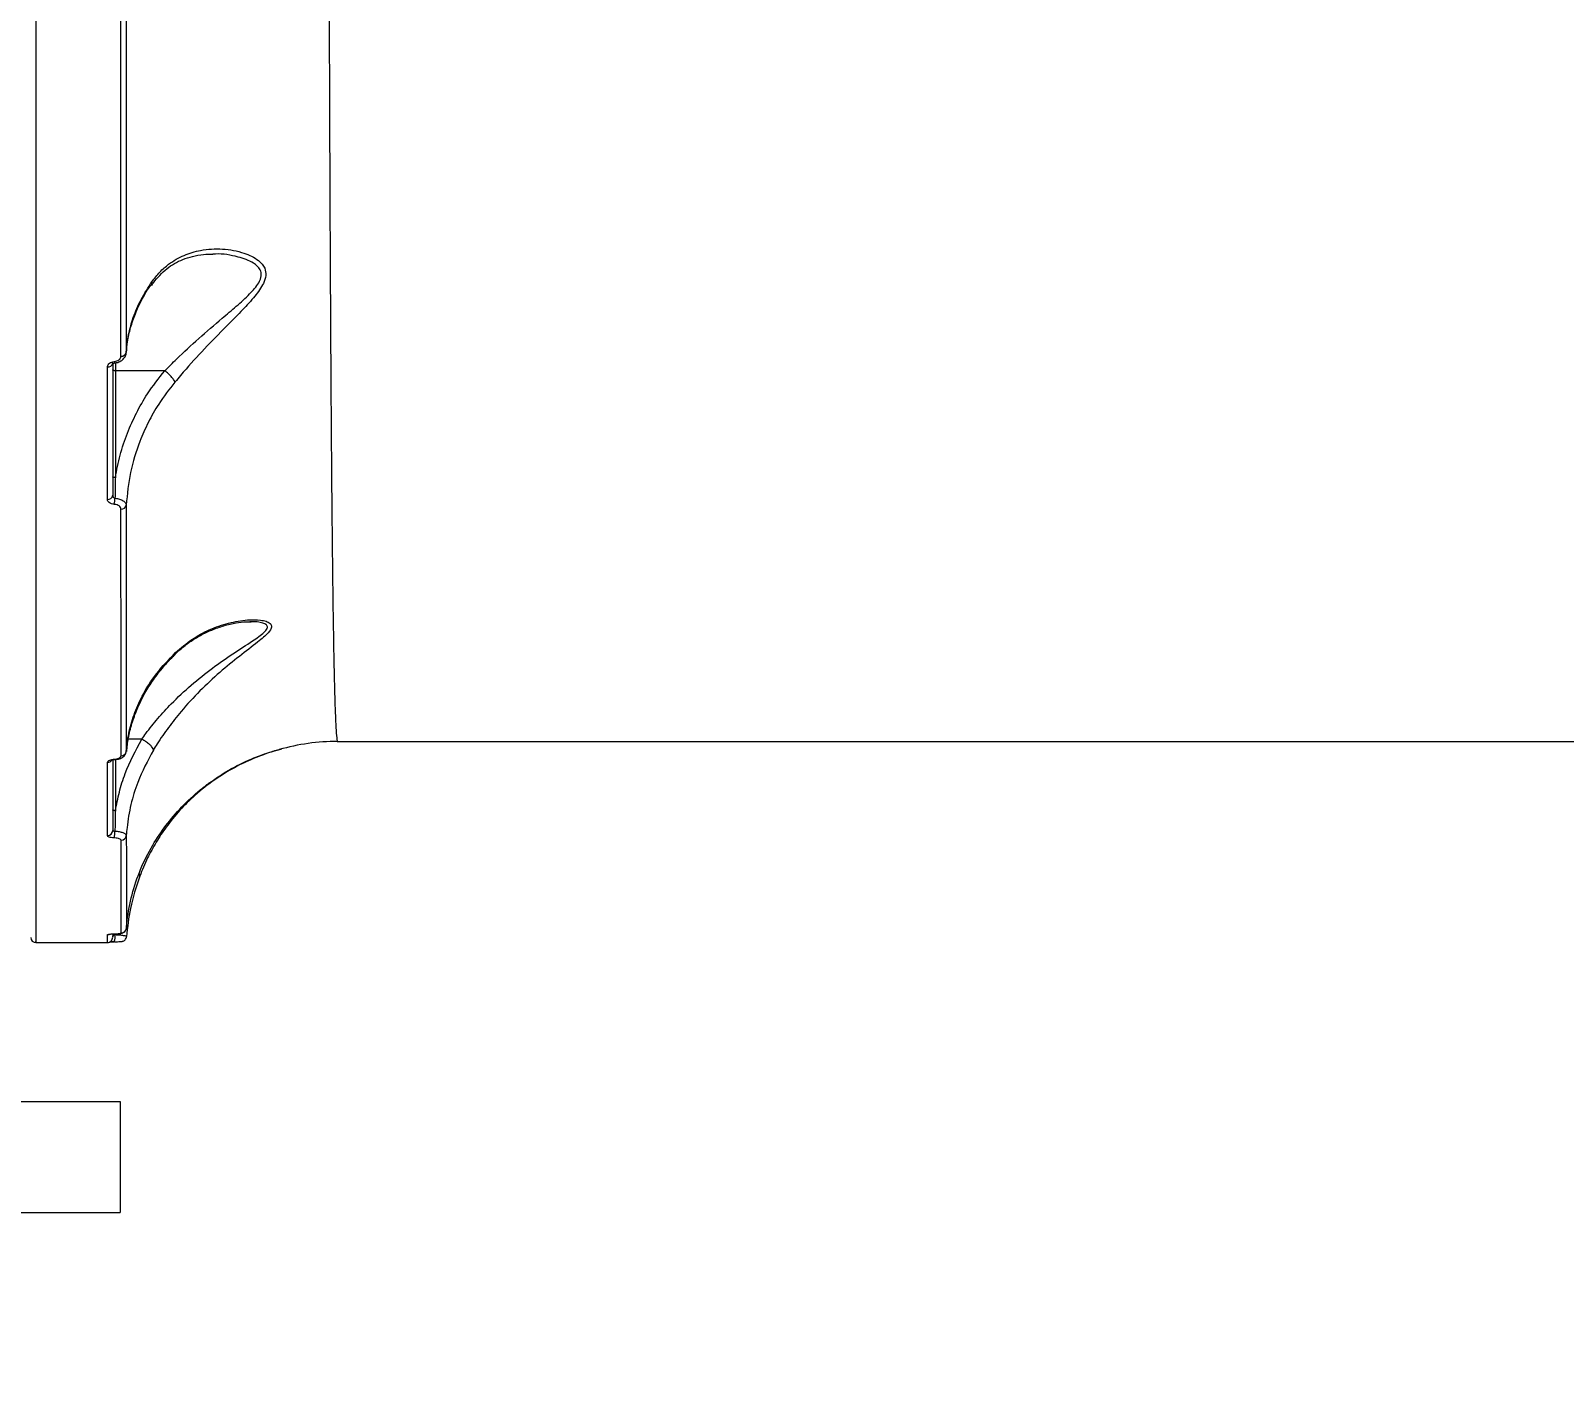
# Model space of a CAD drawing. Header units: millimetres. Extents: x -7735 to 7893, y -6545 to 6034.
# Drawn here: x 2476.8 to 2766.6, y -238.3 to 18.4 of the extents above; entities that cross this region are included whole.
import ezdxf

# ---------------------------------------------------------------- set-up
doc = ezdxf.new("R2010")
doc.units = ezdxf.units.MM
for name, color, linetype in [('DIKOM_ОБЪЕКТ', 7, 'Continuous'), ('DIKOM_РАЗМЕР_ЗОНА', 7, 'Continuous'), ('DIKOM_РАЗМЕР_ОБЪЕКТА', 7, 'Continuous')]:
    doc.layers.add(name, color=color, linetype=linetype)
doc.styles.add('style1', font='arial.ttf', dxfattribs={"width": 0.8})
doc.dimstyles.new('1-50', dxfattribs={"dimtxt": 300, "dimasz": 200, "dimexe": 100, "dimexo": 0, "dimgap": 100, "dimtad": 1, "dimtxsty": 'style1', "dimcen": 200, "dimclrd": 7, "dimclre": 7, "dimclrt": 7, "dimadec": 1, "dimazin": 2, "dimtfac": 1, "dimtmove": 0, "dimatfit": 2, "dimfxl": 0, "dimlwd": 25, "dimlwe": 18, "dimarcsym": 0})

# ---------------------------------------------------------------- blocks, each defined once
blk = doc.blocks.new('*D0')
at = {"layer": 'Defpoints', "color": 0, "transparency": 16777216}
for p in [(5893.22, 882.1), (-4595.74, 266.13), (5893.22, -5840.17)]:
    blk.add_point(p, dxfattribs=at)
at = {"layer": 'DIKOM_РАЗМЕР_ОБЪЕКТА', "color": 7, "lineweight": 18, "transparency": 16777216}
for p, q in [((5893.22, 882.1), (5893.22, -5940.17)), ((-4595.74, 266.13), (-4595.74, -5940.17))]:
    blk.add_line(p, q, dxfattribs=at)
at = {"layer": 'DIKOM_РАЗМЕР_ОБЪЕКТА', "color": 7, "lineweight": 25, "transparency": 16777216}
blk.add_line((-4395.74, -5840.17), (5693.22, -5840.17), dxfattribs=at)
at = {"layer": 'DIKOM_РАЗМЕР_ОБЪЕКТА', "color": 7, "transparency": 16777216}
for points in [[(-4395.74, -5806.84), (-4395.74, -5873.51), (-4595.74, -5840.17)], [(5693.22, -5806.84), (5693.22, -5873.51), (5893.22, -5840.17)]]:
    blk.add_solid(points, dxfattribs=at)
at = {"layer": 'DIKOM_РАЗМЕР_ОБЪЕКТА', "color": 7, "transparency": 16777216, "insert": (648.74, -5587), "char_height": 300, "attachment_point": 5, "style": 'style1'}
blk.add_mtext('10450', dxfattribs=at)
blk = doc.blocks.new('*D3')
at = {"layer": 'Defpoints', "color": 0, "transparency": 16777216}
for p in [(-6112.56, 266.13), (7893.22, 266.13), (7893.22, -6445.11)]:
    blk.add_point(p, dxfattribs=at)
at = {"layer": 'DIKOM_РАЗМЕР_ЗОНА', "color": 7, "lineweight": 18, "transparency": 16777216}
for p, q in [((-6112.56, 266.13), (-6112.56, -6545.11)), ((7893.22, 266.13), (7893.22, -6545.11))]:
    blk.add_line(p, q, dxfattribs=at)
at = {"layer": 'DIKOM_РАЗМЕР_ЗОНА', "color": 7, "lineweight": 25, "transparency": 16777216}
blk.add_line((-5912.56, -6445.11), (7693.22, -6445.11), dxfattribs=at)
at = {"layer": 'DIKOM_РАЗМЕР_ЗОНА', "color": 7, "transparency": 16777216}
for points in [[(-5912.56, -6411.77), (-5912.56, -6478.44), (-6112.56, -6445.11)], [(7693.22, -6411.77), (7693.22, -6478.44), (7893.22, -6445.11)]]:
    blk.add_solid(points, dxfattribs=at)
at = {"layer": 'DIKOM_РАЗМЕР_ЗОНА', "color": 7, "transparency": 16777216, "insert": (890.33, -6191.83), "char_height": 300, "attachment_point": 5, "style": 'style1'}
blk.add_mtext('13950', dxfattribs=at)

msp = doc.modelspace()

# ---------------------------------------------------------------- linework, layer by layer
at = {"layer": 'DIKOM_ОБЪЕКТ', "color": 7, "linetype": 'Continuous', "lineweight": 15}
for p, q in [((2492.81, -44.365), (2492.81, -45.843)), ((2502.142, -45.843), (2492.81, -45.843)), ((2492.81, -45.843), (2492.81, -66.043)), ((2518.451, -93.299), (2518.212, -93.302)), ((2497.807, -115.459), (2495.242, -115.459)), ((2534.814, -115.875), (2832.863, -115.875)), ((2494.952, -117.801), (2495.064, -116.841)), ((2492.81, -119.292), (2492.81, -128.965)), ((2492.741, -152.234), (2492.739, -152.377)), ((2477.81, -153.706), (2477.81, -153.707)), ((2477.811, -153.875), (2491.311, -153.875)), ((2413.794, -183.875), (2493.734, -183.875)), ((2493.734, -183.875), (2493.734, -204.875)), ((2413.794, -204.875), (2493.734, -204.875))]:
    msp.add_line(p, q, dxfattribs=at)
at = {"layer": 'DIKOM_ОБЪЕКТ', "color": 7, "linetype": 'Continuous', "lineweight": 15, "flags": 128}
for points in [[(2492.81, -66.043), (2492.712, -66.04), (2492.619, -66.03), (2492.532, -66.014), (2492.456, -65.992), (2492.394, -65.965), (2492.348, -65.935), (2492.319, -65.902), (2492.31, -65.867)], [(2492.611, -119.227), (2492.634, -119.278), (2492.655, -119.304), (2492.666, -119.308)], [(2492.81, -128.965), (2492.712, -128.962), (2492.619, -128.952), (2492.532, -128.936), (2492.456, -128.914), (2492.394, -128.887), (2492.348, -128.857), (2492.319, -128.824), (2492.31, -128.789)], [(2491.311, -152.386), (2491.506, -152.366), (2491.64, -152.33)]]:
    msp.add_lwpolyline(points, dxfattribs=at)
at = {"layer": 'DIKOM_ОБЪЕКТ', "color": 7, "linetype": 'Continuous', "lineweight": 15}
for centre, radius, start, end in [((2493.97, -42.185), 0.913, 263.79322, 346.82652), ((2491.425, -44.23), 0.898, 263.22516, 350.36008), ((2492.989, -44.103), 0.397, 181.16142, 221.5831), ((2491.401, -69.253), 0.915, 264.79285, 353.04808), ((2486.353, -69.778), 6.388, 348.21724, 358.55422), ((2493.948, -71.051), 0.929, 265.43862, 349.89188), ((2534.81, -155.875), 40, 89.99595, 106.01084), ((2493.915, -117.646), 0.966, 268.1837, 353.92912), ((2491.323, -118.825), 1.024, 269.61214, 323.34832), ((2491.334, -132.686), 0.976, 268.88273, 358.57021), ((2488.541, -133.021), 4.202, 344.983, 2.7883), ((2493.906, -133.573), 0.981, 269.11131, 355.02292), ((2477.81, -152.875), 1, 181.70255, 271.31194), ((2491.31, -152.875), 1, 269.98309, 0.00042), ((2490.379, -152.804), 2.397, 337.60247, 10.25322), ((2493.909, -151.069), 0.998, 269.98694, 355.932)]:
    msp.add_arc(centre, radius, start, end, dxfattribs=at)
for points, knots in [([(2477.811, 265.123), (2477.811, 260.545), (2477.811, 248.21), (2477.811, 228.143), (2477.811, 205.019), (2477.811, 181.86), (2477.811, 158.747), (2477.811, 135.763), (2477.811, 113.413), (2477.811, 91.761), (2477.811, 70.85), (2477.811, 50.34), (2477.811, 30.321), (2477.81, 10.877), (2477.81, -7.564), (2477.81, -24.963), (2477.81, -41.304), (2477.81, -56.853), (2477.81, -71.52), (2477.81, -85.231), (2477.81, -97.539), (2477.81, -108.476), (2477.81, -118.107), (2477.81, -126.722), (2477.81, -134.25), (2477.81, -140.644), (2477.81, -145.831), (2477.81, -149.79), (2477.81, -152.427), (2477.81, -153.792), (2477.81, -153.729), (2477.81, -153.706)], [0, 0, 0, 0, 0.020855, 0.0561866, 0.0915454, 0.126877, 0.1632349, 0.1996223, 0.2359802, 0.2713118, 0.3066706, 0.3420022, 0.3783601, 0.4147475, 0.4511053, 0.4864369, 0.5217958, 0.5571274, 0.5934853, 0.6298727, 0.6662305, 0.70029, 0.7343739, 0.7684332, 0.8034087, 0.8384106, 0.873386, 0.9087177, 0.9440766, 0.9794082, 1, 1, 1, 1]), ([(2532.912, 204.571), (2532.916, 197.631), (2532.924, 183.746), (2532.942, 163.225), (2532.963, 142.809), (2532.989, 122.595), (2533.019, 102.653), (2533.053, 83.424), (2533.092, 64.957), (2533.135, 47.283), (2533.183, 30.115), (2533.236, 13.535), (2533.295, -2.383), (2533.358, -17.294), (2533.427, -31.17), (2533.501, -44.005), (2533.581, -56.006), (2533.669, -67.094), (2533.764, -77.209), (2533.865, -86.132), (2533.972, -93.861), (2534.086, -100.417), (2534.209, -105.905), (2534.341, -110.25), (2534.483, -113.45), (2534.634, -115.28), (2534.744, -116.028), (2534.805, -115.838), (2534.811, -115.82)], [0, 0, 0, 0, 0.0392484, 0.0785269, 0.1177753, 0.1581646, 0.1985868, 0.238976, 0.2782266, 0.3175076, 0.3567581, 0.3971477, 0.4375702, 0.4779599, 0.517239, 0.5565485, 0.5958276, 0.6362445, 0.6766944, 0.7171115, 0.7564552, 0.7958291, 0.8351731, 0.8756542, 0.9161683, 0.9566498, 0.9960918, 1, 1, 1, 1]), ([(2493.871, -43.093), (2493.87, -38.024), (2493.87, -27.885), (2493.868, -11.561), (2493.867, 5.496), (2493.866, 17.534), (2493.866, 23.553)], [0, 0, 0, 0, 0.2485952, 0.4971888, 0.748595, 1, 1, 1, 1]), ([(2494.853, 24.104), (2494.853, 18.165), (2494.854, 6.286), (2494.855, -10.681), (2494.857, -27.045), (2494.858, -37.277), (2494.859, -42.393)], [0, 0, 0, 0, 0.2485942, 0.4971893, 0.7485948, 1, 1, 1, 1]), ([(2499.72, -29.026), (2500.208, -28.397), (2501.185, -27.139), (2503.195, -25.392), (2505.765, -23.92), (2509.191, -22.913), (2513.078, -22.686), (2516.342, -23.295), (2518.576, -24.189), (2520.018, -25.067), (2521.092, -26.262), (2521.345, -27.82), (2520.76, -29.641), (2519.172, -31.836), (2516.87, -34.351), (2513.798, -37.432), (2510.172, -41.136), (2506.708, -44.862), (2504.769, -47.154), (2504.078, -47.972)], [0, 0, 0, 0, 0.0447733, 0.0895817, 0.1609583, 0.2324482, 0.3238552, 0.4152096, 0.4505997, 0.4859297, 0.5329393, 0.5664214, 0.599801, 0.653091, 0.7108106, 0.7686701, 0.8592866, 0.9497925, 1, 1, 1, 1]), ([(2499.695, -29.708), (2499.793, -29.558), (2500.261, -28.843), (2501.207, -27.776), (2502.537, -26.525), (2503.981, -25.529), (2505.6, -24.766), (2507.45, -24.184), (2509.335, -23.837), (2510.624, -23.823), (2511.202, -23.817)], [0, 0, 0, 0, 0.0333954, 0.1586678, 0.2882484, 0.4209223, 0.5574309, 0.7044372, 0.8673933, 1, 1, 1, 1]), ([(2502.167, -45.85), (2502.169, -45.848), (2502.892, -45.114), (2504.952, -43.036), (2508.591, -39.693), (2512.437, -36.408), (2515.694, -33.651), (2517.771, -31.791), (2519.157, -30.301), (2520.004, -29.157), (2520.506, -27.902), (2520.223, -26.528), (2519.063, -25.526), (2517.542, -24.804), (2515.175, -24.101), (2512.99, -23.684), (2511.38, -23.825), (2511.207, -23.84)], [0, 0, 0, 0, 0.00023948, 0.07507456, 0.20935375, 0.34734539, 0.43174049, 0.51739728, 0.55447946, 0.59234205, 0.63712428, 0.68164723, 0.74649034, 0.79726243, 0.84883118, 0.98372882, 1, 1, 1, 1]), ([(2494.859, -42.393), (2494.862, -42.352), (2494.936, -41.225), (2495.24, -39.006), (2496.168, -35.681), (2497.592, -32.307), (2499.007, -30.125), (2499.72, -29.026)], [0, 0, 0, 0, 0.008893, 0.2417834, 0.477273, 0.7368218, 1, 1, 1, 1]), ([(2494.919, -42.407), (2494.971, -41.73), (2495.093, -40.15), (2495.655, -37.692), (2496.53, -35.053), (2497.745, -32.498), (2498.774, -30.675), (2499.482, -29.746), (2499.593, -29.6)], [0, 0, 0, 0, 0.1525297, 0.3559354, 0.559207, 0.761631, 0.9626966, 1, 1, 1, 1]), ([(2499.72, -29.026), (2499.72, -29.055), (2499.721, -29.187), (2499.697, -29.391), (2499.59, -29.511), (2499.543, -29.563)], [0, 0, 0, 0, 0.1404293, 0.6223135, 1, 1, 1, 1]), ([(2492.592, -44.111), (2492.757, -44.082), (2493.087, -44.022), (2493.494, -43.799), (2493.774, -43.505), (2493.866, -43.254), (2493.87, -43.116), (2493.871, -43.093)], [0, 0, 0, 0, 0.2376778, 0.475449, 0.7136975, 0.9519738, 1, 1, 1, 1]), ([(2492.691, -44.359), (2492.734, -44.356), (2493.082, -44.336), (2493.676, -44.126), (2494.346, -43.67), (2494.735, -43.065), (2494.905, -42.589), (2494.859, -42.366), (2494.858, -42.362)], [0, 0, 0, 0, 0.0382863, 0.3059513, 0.5507494, 0.7804734, 0.9965647, 1, 1, 1, 1]), ([(2491.318, -70.165), (2491.318, -69.765), (2491.318, -67.764), (2491.318, -62.735), (2491.319, -54.882), (2491.319, -48.376), (2491.319, -45.122)], [0, 0, 0, 0, 0.0507696, 0.2538554, 0.6267, 1, 1, 1, 1]), ([(2491.319, -45.122), (2491.32, -45.098), (2491.324, -44.962), (2491.415, -44.713), (2491.694, -44.422), (2492.099, -44.2), (2492.428, -44.141), (2492.592, -44.111)], [0, 0, 0, 0, 0.0489609, 0.2870766, 0.5249638, 0.7625065, 1, 1, 1, 1]), ([(2492.276, -44.52), (2492.277, -44.517), (2492.28, -44.513), (2492.352, -44.462), (2492.476, -44.408), (2492.647, -44.366), (2492.775, -44.362), (2492.837, -44.359)], [0, 0, 0, 0, 0.2047217, 0.3967767, 0.587149, 0.8017836, 1, 1, 1, 1]), ([(2492.31, -44.38), (2492.31, -48.717), (2492.31, -57.401), (2492.31, -65.373), (2492.31, -69.364)], [0, 0, 0, 0, 0.4994491, 1, 1, 1, 1]), ([(2492.81, -45.843), (2492.754, -45.841), (2492.641, -45.837), (2492.491, -45.808), (2492.378, -45.764), (2492.325, -45.719), (2492.311, -45.688), (2492.31, -45.675), (2492.31, -45.671)], [0, 0, 0, 0, 0.2145788, 0.4293013, 0.643916, 0.8584292, 0.9551836, 1, 1, 1, 1]), ([(2492.81, -66.043), (2493.081, -64.62), (2493.628, -61.758), (2494.998, -57.677), (2496.739, -53.81), (2499.011, -49.816), (2501.012, -47.276), (2502.142, -45.843)], [0, 0, 0, 0, 0.1948135, 0.3916448, 0.5750708, 0.7602141, 1, 1, 1, 1]), ([(2502.142, -45.843), (2502.146, -45.843), (2502.154, -45.844), (2502.163, -45.847), (2502.166, -45.849), (2502.167, -45.85)], [0, 0, 0, 0, 0.5069076, 0.9200602, 1, 1, 1, 1]), ([(2504.078, -47.972), (2504.073, -47.959), (2504.025, -47.822), (2503.848, -47.501), (2503.411, -46.958), (2502.827, -46.372), (2502.387, -46.024), (2502.167, -45.85)], [0, 0, 0, 0, 0.0262765, 0.2631121, 0.5087263, 0.7543558, 1, 1, 1, 1]), ([(2504.078, -47.972), (2503.01, -49.344), (2501.127, -51.761), (2498.984, -55.57), (2497.084, -59.84), (2495.474, -65.061), (2495.068, -69.148), (2494.863, -71.214)], [0, 0, 0, 0, 0.20226306, 0.35640526, 0.5119933, 0.75324796, 1, 1, 1, 1]), ([(2492.81, -66.043), (2492.802, -66.355), (2492.769, -67.652), (2492.752, -68.952), (2492.739, -69.939)], [0, 0, 0, 0, 0.2408206, 1, 1, 1, 1]), ([(2492.31, -69.364), (2492.315, -69.432), (2492.326, -69.566), (2492.415, -69.744), (2492.539, -69.868), (2492.657, -69.924), (2492.721, -69.935), (2492.739, -69.939)], [0, 0, 0, 0, 0.2735628, 0.5343366, 0.7689286, 0.9343235, 1, 1, 1, 1]), ([(2492.606, -71.082), (2492.421, -71.054), (2492.063, -70.999), (2491.647, -70.776), (2491.371, -70.492), (2491.336, -70.274), (2491.318, -70.165)], [0, 0, 0, 0, 0.2591989, 0.5021806, 0.7511648, 1, 1, 1, 1]), ([(2493.875, -71.977), (2493.857, -71.871), (2493.823, -71.659), (2493.552, -71.38), (2493.157, -71.177), (2492.812, -71.1), (2492.627, -71.084), (2492.606, -71.082)], [0, 0, 0, 0, 0.2486454, 0.4974807, 0.7388793, 0.9702888, 1, 1, 1, 1]), ([(2492.739, -69.939), (2492.774, -69.942), (2493.081, -69.972), (2493.654, -70.09), (2494.314, -70.383), (2494.772, -70.775), (2494.833, -71.068), (2494.863, -71.214)], [0, 0, 0, 0, 0.0300062, 0.263969, 0.5066674, 0.7544792, 1, 1, 1, 1]), ([(2493.885, -118.612), (2493.884, -117.157), (2493.883, -112.903), (2493.881, -105.158), (2493.879, -95.045), (2493.876, -84.066), (2493.875, -76.007), (2493.875, -71.977)], [0, 0, 0, 0, 0.1144538, 0.3347639, 0.5550744, 0.7775375, 1, 1, 1, 1]), ([(2494.863, -71.214), (2494.864, -75.197), (2494.866, -83.162), (2494.868, -94.094), (2494.871, -104.232), (2494.874, -112.024), (2494.875, -116.297), (2494.876, -117.748)], [0, 0, 0, 0, 0.22031, 0.4406213, 0.6630837, 0.8855432, 1, 1, 1, 1]), ([(2497.815, -115.461), (2497.815, -115.46), (2498.074, -115.104), (2498.999, -113.772), (2500.826, -111.5), (2503.668, -108.393), (2507.134, -105.164), (2511.075, -102.034), (2515.04, -99.275), (2518.027, -97.379), (2519.939, -96.076), (2520.944, -95.297), (2521.445, -94.718), (2521.604, -94.229), (2521.497, -93.96), (2521.107, -93.653), (2520.459, -93.428), (2519.483, -93.263), (2518.745, -93.289), (2518.451, -93.299)], [0, 0, 0, 0, 0.0000502, 0.0326825, 0.1195967, 0.2087048, 0.331666, 0.4576651, 0.5769748, 0.69863, 0.7405346, 0.7832408, 0.8254303, 0.8383362, 0.8763174, 0.8853429, 0.9271889, 0.9709999, 1, 1, 1, 1]), ([(2504.177, -99.087), (2505.196, -98.217), (2507.236, -96.476), (2510.639, -94.667), (2514.224, -93.412), (2517.532, -92.87), (2519.914, -92.88), (2521.324, -93.151), (2522.167, -93.549), (2522.491, -94.26), (2521.878, -95.215), (2520.839, -96.193), (2519.07, -97.627), (2516.28, -99.756), (2512.511, -102.795), (2508.78, -106.272), (2505.51, -109.801), (2502.823, -113.204), (2501.107, -115.68), (2500.228, -117.112), (2499.988, -117.505)], [0, 0, 0, 0, 0.0712976, 0.1426952, 0.220343, 0.2979609, 0.3555856, 0.3853431, 0.4149604, 0.4491136, 0.4886705, 0.5175497, 0.5465112, 0.6250149, 0.7037137, 0.783925, 0.8640154, 0.9212532, 0.9784148, 1, 1, 1, 1]), ([(2504.054, -99.458), (2504.392, -99.13), (2505.312, -98.237), (2506.931, -97.022), (2508.914, -95.781), (2511.06, -94.77), (2513.346, -93.968), (2515.524, -93.471), (2517.252, -93.263), (2518.135, -93.259), (2518.452, -93.257)], [0, 0, 0, 0, 0.0760253, 0.2069998, 0.3447939, 0.4883984, 0.6394031, 0.7946686, 0.9264836, 1, 1, 1, 1]), ([(2494.876, -117.748), (2495.001, -116.625), (2495.261, -114.295), (2496.271, -110.808), (2497.943, -106.997), (2500.442, -102.978), (2502.923, -100.394), (2504.177, -99.087)], [0, 0, 0, 0, 0.1665381, 0.3455481, 0.5267588, 0.7607849, 1, 1, 1, 1]), ([(2495.064, -116.841), (2495.106, -116.43), (2495.242, -115.091), (2495.803, -112.84), (2496.733, -110.109), (2497.986, -107.435), (2499.52, -104.844), (2501.352, -102.381), (2502.884, -100.583), (2503.882, -99.663), (2504.095, -99.467)], [0, 0, 0, 0, 0.06583227, 0.21445623, 0.3640799, 0.51413402, 0.66388306, 0.8127171, 0.96014968, 1, 1, 1, 1]), ([(2504.177, -99.087), (2504.169, -99.113), (2504.135, -99.231), (2504.056, -99.309), (2503.994, -99.369)], [0, 0, 0, 0, 0.2220654, 1, 1, 1, 1]), ([(2492.81, -128.965), (2493.04, -127.786), (2493.502, -125.418), (2494.954, -120.812), (2496.67, -117.594), (2497.807, -115.459)], [0, 0, 0, 0, 0.2503998, 0.5028638, 1, 1, 1, 1]), ([(2497.807, -115.459), (2497.809, -115.459), (2497.812, -115.459), (2497.814, -115.461), (2497.815, -115.461)], [0, 0, 0, 0, 0.6497652, 1, 1, 1, 1]), ([(2499.988, -117.505), (2499.988, -117.488), (2499.99, -117.418), (2499.935, -117.221), (2499.695, -116.857), (2499.2, -116.374), (2498.549, -115.879), (2498.059, -115.6), (2497.815, -115.461)], [0, 0, 0, 0, 0.0352065, 0.1540677, 0.3655387, 0.5770071, 0.7885058, 1, 1, 1, 1]), ([(2492.611, -119.227), (2492.77, -119.211), (2493.088, -119.178), (2493.484, -119.052), (2493.765, -118.883), (2493.875, -118.728), (2493.883, -118.635), (2493.885, -118.612)], [0, 0, 0, 0, 0.2256372, 0.4513834, 0.680151, 0.9176435, 1, 1, 1, 1]), ([(2492.666, -119.304), (2492.699, -119.303), (2493.016, -119.294), (2493.619, -119.165), (2494.266, -118.872), (2494.69, -118.414), (2494.881, -118.007), (2494.859, -117.771), (2494.853, -117.709)], [0, 0, 0, 0, 0.0297405, 0.2864834, 0.5726545, 0.7641541, 0.9380645, 1, 1, 1, 1]), ([(2499.988, -117.505), (2498.914, -119.513), (2497.145, -122.821), (2495.681, -127.81), (2495.077, -131.189), (2494.923, -133.156), (2494.884, -133.658)], [0, 0, 0, 0, 0.3957844, 0.651633, 0.9109982, 1, 1, 1, 1]), ([(2524.084, -117.339), (2523.819, -117.414), (2523.3, -117.56), (2521.464, -118.125), (2518.851, -119.095), (2515.276, -120.772), (2511.579, -123.021), (2508.06, -125.764), (2504.979, -128.812), (2502.513, -131.82), (2500.487, -134.893), (2498.764, -138.035), (2497.891, -140.194), (2497.426, -141.343)], [0, 0, 0, 0, 0.0523524, 0.1026397, 0.2096478, 0.3169528, 0.4385012, 0.5599371, 0.6575553, 0.7550352, 0.8331441, 0.9111717, 1, 1, 1, 1]), ([(2510.545, -123.714), (2511.954, -122.763), (2514.771, -120.862), (2518.564, -119.116), (2521.288, -118.127), (2522.894, -117.639), (2523.885, -117.37), (2524.125, -117.315), (2524.238, -117.289)], [0, 0, 0, 0, 0.2718954, 0.5438209, 0.7273065, 0.8217272, 0.9156759, 1, 1, 1, 1]), ([(2491.315, -133.662), (2491.315, -133.457), (2491.315, -132.431), (2491.315, -129.79), (2491.315, -125.51), (2491.316, -121.737), (2491.316, -119.849)], [0, 0, 0, 0, 0.0507684, 0.2538463, 0.6266959, 1, 1, 1, 1]), ([(2491.316, -119.849), (2491.318, -119.825), (2491.326, -119.733), (2491.439, -119.575), (2491.728, -119.405), (2492.129, -119.277), (2492.45, -119.244), (2492.611, -119.227)], [0, 0, 0, 0, 0.0825382, 0.3217333, 0.5513159, 0.7755984, 1, 1, 1, 1]), ([(2492.095, -119.432), (2492.094, -119.432), (2492.085, -119.439), (2492.121, -119.416), (2492.217, -119.381), (2492.394, -119.338), (2492.556, -119.312), (2492.656, -119.309), (2492.668, -119.309)], [0, 0, 0, 0, 0.02716679, 0.21797106, 0.44498003, 0.68011681, 0.96359989, 1, 1, 1, 1]), ([(2492.31, -119.447), (2492.31, -121.777), (2492.31, -126.619), (2492.31, -130.63), (2492.31, -132.71)], [0, 0, 0, 0, 0.4811513, 1, 1, 1, 1]), ([(2494.905, -151.14), (2494.946, -150.667), (2495.131, -148.554), (2495.852, -144.822), (2497.465, -140.038), (2499.655, -135.657), (2502.299, -131.71), (2505.29, -128.21), (2508.112, -125.566), (2509.975, -124.148), (2510.545, -123.714)], [0, 0, 0, 0, 0.0465649, 0.2078848, 0.3696723, 0.5309367, 0.6671825, 0.8037641, 0.9398779, 1, 1, 1, 1]), ([(2492.81, -128.965), (2492.802, -129.277), (2492.768, -130.559), (2492.751, -131.845), (2492.738, -132.817)], [0, 0, 0, 0, 0.2436026, 1, 1, 1, 1]), ([(2492.31, -132.71), (2492.315, -132.723), (2492.326, -132.749), (2492.413, -132.782), (2492.54, -132.806), (2492.658, -132.815), (2492.725, -132.817), (2492.738, -132.817)], [0, 0, 0, 0, 0.237082, 0.474086, 0.7107407, 0.9466097, 1, 1, 1, 1]), ([(2492.738, -132.817), (2492.801, -132.821), (2493.142, -132.846), (2493.734, -132.938), (2494.37, -133.134), (2494.801, -133.385), (2494.856, -133.567), (2494.884, -133.658)], [0, 0, 0, 0, 0.054201, 0.2910857, 0.5276392, 0.7637016, 1, 1, 1, 1]), ([(2492.599, -134.11), (2492.562, -134.108), (2492.359, -134.099), (2492.005, -134.056), (2491.623, -133.954), (2491.364, -133.817), (2491.331, -133.714), (2491.315, -133.662)], [0, 0, 0, 0, 0.0535069, 0.289762, 0.526332, 0.7631347, 1, 1, 1, 1]), ([(2493.891, -134.554), (2493.875, -134.503), (2493.841, -134.401), (2493.581, -134.267), (2493.199, -134.165), (2492.842, -134.121), (2492.638, -134.112), (2492.599, -134.11)], [0, 0, 0, 0, 0.236337, 0.4726057, 0.7091856, 0.94582, 1, 1, 1, 1]), ([(2493.909, -152.067), (2493.907, -151.274), (2493.904, -149.687), (2493.899, -145.813), (2493.895, -140.93), (2493.893, -136.679), (2493.891, -134.554)], [0, 0, 0, 0, 0.2485969, 0.4971929, 0.7485969, 1, 1, 1, 1]), ([(2494.884, -133.658), (2494.885, -135.757), (2494.888, -139.955), (2494.893, -144.83), (2494.899, -148.732), (2494.903, -150.337), (2494.905, -151.14)], [0, 0, 0, 0, 0.248596, 0.497193, 0.7485964, 1, 1, 1, 1]), ([(2497.426, -141.343), (2496.761, -143.353), (2495.528, -147.08), (2495.112, -150.959), (2494.921, -152.745)], [0, 0, 0, 0, 0.5395136, 1, 1, 1, 1]), ([(2497.426, -141.343), (2497.431, -141.329), (2497.464, -141.237), (2497.465, -141.097), (2497.331, -140.944), (2497.297, -140.905)], [0, 0, 0, 0, 0.1171742, 0.770584, 1, 1, 1, 1]), ([(2491.31, -153.875), (2491.31, -153.875), (2491.31, -153.929), (2491.311, -153.636), (2491.311, -152.803), (2491.311, -152.386)], [0, 0, 0, 0, 0.0004556, 0.4997863, 1, 1, 1, 1]), ([(2491.311, -152.386), (2491.32, -152.373), (2491.34, -152.344), (2491.517, -152.301), (2491.818, -152.264), (2492.195, -152.237), (2492.492, -152.23), (2492.641, -152.226)], [0, 0, 0, 0, 0.1825549, 0.423783, 0.6274882, 0.8134626, 1, 1, 1, 1]), ([(2491.675, -152.298), (2491.674, -152.298), (2491.669, -152.299), (2491.735, -152.286), (2491.908, -152.265), (2492.217, -152.242), (2492.523, -152.231), (2492.695, -152.23), (2492.734, -152.23)], [0, 0, 0, 0, 0.0465943, 0.1982871, 0.4171429, 0.6904426, 0.9295268, 1, 1, 1, 1]), ([(2492.31, -152.241), (2492.31, -152.414), (2492.31, -152.872), (2492.31, -152.781), (2492.31, -152.724)], [0, 0, 0, 0, 0.3777997, 1, 1, 1, 1]), ([(2492.31, -152.758), (2492.316, -152.712), (2492.327, -152.624), (2492.419, -152.506), (2492.545, -152.424), (2492.662, -152.387), (2492.722, -152.379), (2492.739, -152.377)], [0, 0, 0, 0, 0.2917515, 0.5672987, 0.8035923, 0.9442576, 1, 1, 1, 1]), ([(2492.641, -152.226), (2492.785, -152.223), (2493.073, -152.216), (2493.434, -152.19), (2493.718, -152.153), (2493.882, -152.11), (2493.901, -152.08), (2493.909, -152.067)], [0, 0, 0, 0, 0.1888895, 0.3774073, 0.5791754, 0.8164639, 1, 1, 1, 1]), ([(2492.653, -152.23), (2492.657, -152.23), (2492.84, -152.23), (2493.199, -152.215), (2493.691, -152.174), (2493.998, -152.125), (2494.312, -152.017), (2494.581, -151.846), (2494.796, -151.568), (2494.91, -151.294), (2494.895, -151.123), (2494.891, -151.076)], [0, 0, 0, 0, 0.00402978, 0.15999399, 0.32546288, 0.54301136, 0.64029064, 0.74725703, 0.84785591, 0.95755771, 1, 1, 1, 1]), ([(2492.723, -153.716), (2492.812, -153.716), (2493.086, -153.715), (2493.489, -153.706), (2493.816, -153.692), (2493.982, -153.68), (2494.149, -153.652), (2494.34, -153.589), (2494.559, -153.462), (2494.769, -153.234), (2494.902, -152.974), (2494.904, -152.8), (2494.905, -152.743)], [0, 0, 0, 0, 0.0801521, 0.2479534, 0.4347091, 0.557262, 0.6200729, 0.673485, 0.7487806, 0.8456909, 0.9490886, 1, 1, 1, 1]), ([(2492.739, -152.377), (2493.026, -152.392), (2493.618, -152.423), (2494.337, -152.514), (2494.834, -152.627), (2494.892, -152.706), (2494.921, -152.745)], [0, 0, 0, 0, 0.2379867, 0.4907001, 0.7462798, 1, 1, 1, 1]), ([(2492.603, -153.718), (2492.463, -153.718), (2492.181, -153.719), (2491.59, -153.734), (2492.181, -153.719), (2492.463, -153.718), (2492.603, -153.718)], [0, 0, 0, 0, 0.2486201, 0.5, 0.7513799, 1, 1, 1, 1])]:
    msp.add_open_spline(points, degree=3, knots=knots, dxfattribs=at)

# ---------------------------------------------------------------- dimensions: what is measured, and where the dimension line sits
at = {"layer": 'DIKOM_РАЗМЕР_ЗОНА'}
dim = msp.add_linear_dim(base=(7893.216, -6445.106), p1=(-6112.558, 266.125), p2=(7893.216, 266.125), text='13950', dimstyle='1-50', dxfattribs=at)
dim.commit()
dim.dimension.update_dxf_attribs({"geometry": '*D3', "text_midpoint": (890.329, -6445.106), "dimtype": 160})
at = {"layer": 'DIKOM_РАЗМЕР_ОБЪЕКТА'}
dim = msp.add_linear_dim(base=(5893.216, -5840.173), p1=(-4595.736, 266.125), p2=(5893.216, 882.098), text='10450', dimstyle='1-50', dxfattribs=at)
dim.commit()
dim.dimension.update_dxf_attribs({"geometry": '*D0', "text_midpoint": (648.74, -5840.173), "dimtype": 160})

doc.saveas('drawing.dxf')
